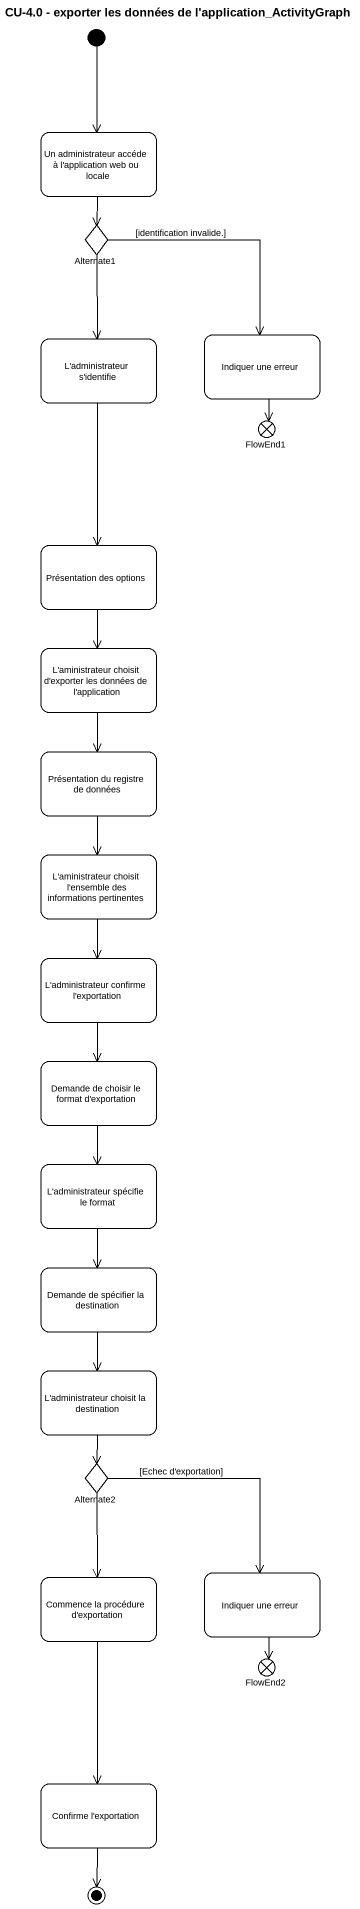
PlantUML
@startuml
title CU-4.0 - exporter les données de l'application_ActivityGraph
hide empty description
state "Un administrateur accéde à l'application web ou locale" as Un_administrateur_accéde_à
state Alternate1 <<choice>>
state "L'administrateur s'identifie" as L_administrateur_s_identifie
state "Indiquer une erreur" as Indiquer_une_erreur
state FlowEnd1 <<end>>
state "Présentation des options" as Présentation_des_options
state "L'aministrateur choisit d'exporter les données de l'application" as L_aministrateur_choisit_d
state "Présentation du registre de données" as Présentation_du_registre_de
state "L'aministrateur choisit l'ensemble des informations pertinentes" as L_aministrateur_choisit_l
state "L'administrateur confirme l'exportation" as L_administrateur_confirme_l
state "Demande de choisir le format d'exportation" as Demande_de_choisir_le
state "L'administrateur spécifie le format" as L_administrateur_spécifie
state "Demande de spécifier la destination" as Demande_de_spécifier_la
state "L'administrateur choisit la destination" as L_administrateur_choisit_la
state Alternate2 <<choice>>
state "Commence la procédure d'exportation" as Commence_la_procédure_d
state "Indiquer une erreur" as Indiquer_une_erreur_2
state FlowEnd2 <<end>>
state "Confirme l'exportation" as Confirme_l_exportation
[*] --> Un_administrateur_accéde_à
Un_administrateur_accéde_à --> Alternate1
Alternate1 --> L_administrateur_s_identifie
Alternate1 --> Indiquer_une_erreur : [identification invalide.]
L_administrateur_s_identifie --> Présentation_des_options
Indiquer_une_erreur --> FlowEnd1
Présentation_des_options --> L_aministrateur_choisit_d
L_aministrateur_choisit_d --> Présentation_du_registre_de
Présentation_du_registre_de --> L_aministrateur_choisit_l
L_aministrateur_choisit_l --> L_administrateur_confirme_l
L_administrateur_confirme_l --> Demande_de_choisir_le
Demande_de_choisir_le --> L_administrateur_spécifie
L_administrateur_spécifie --> Demande_de_spécifier_la
Demande_de_spécifier_la --> L_administrateur_choisit_la
L_administrateur_choisit_la --> Alternate2
Alternate2 --> Commence_la_procédure_d
Alternate2 --> Indiquer_une_erreur_2 : [Echec d'exportation]
Commence_la_procédure_d --> Confirme_l_exportation
Indiquer_une_erreur_2 --> FlowEnd2
Confirme_l_exportation --> [*]
@enduml
